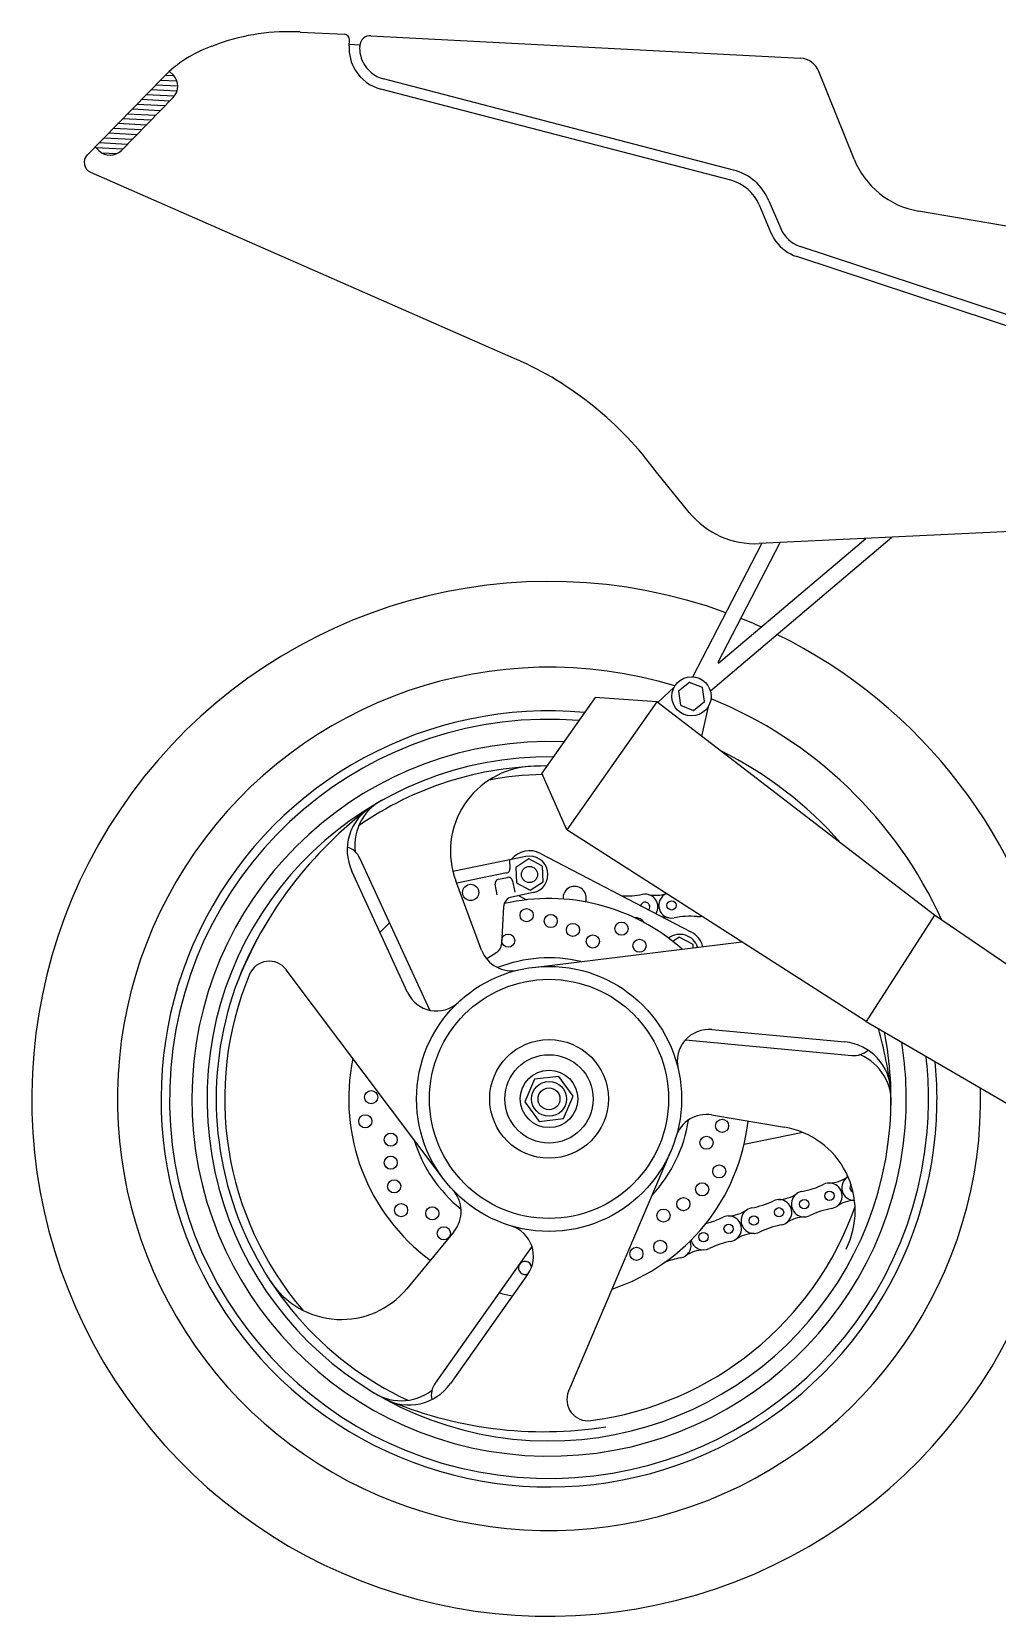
# Model space of a CAD drawing. Header units: metres. Extents: x -39.2 to 40.8, y -26.9 to 16.8.
# Drawn here: x -39.24 to -16.47, y -26.56 to 10.81 of the extents above; entities that cross this region are included whole.
import ezdxf

# ---------------------------------------------------------------- set-up
doc = ezdxf.new("R2010")
doc.units = ezdxf.units.M

# ---------------------------------------------------------------- blocks, each defined once
blk = doc.blocks.new('HEXHEAD', base_point=(56.218, 0.216))
for p, q in [((55.885, 0.794), (55.552, 0.216)), ((56.552, 0.794), (55.885, 0.794)), ((56.885, 0.216), (56.552, 0.794)), ((55.552, 0.216), (55.885, -0.361)), ((56.552, -0.361), (56.885, 0.216)), ((55.885, -0.361), (56.552, -0.361))]:
    blk.add_line(p, q)

msp = doc.modelspace()

# ---------------------------------------------------------------- linework, layer by layer
for p, q in [((-34.991, 10.469), (-34.845, 10.521)), ((-32.913, 10.801), (-31.867, 10.747)), ((-31.756, 10.474), (-31.749, 10.615)), ((-31.754, 10.511), (-31.504, 10.498)), ((-31.507, 10.461), (-31.506, 10.477)), ((-31.243, 10.714), (-21.113, 10.183)), ((-37.933, 7.9), (-36.133, 9.739)), ((-35.884, 9.764), (-36.098, 9.775)), ((-35.909, 9.79), (-35.994, 9.873)), ((-19.846, 7.804), (-20.675, 9.87)), ((-35.816, 9.402), (-36.432, 9.434)), ((-35.796, 9.52), (-36.321, 9.548)), ((-35.815, 9.641), (-36.21, 9.661)), ((-22.754, 7.304), (-31.01, 9.454)), ((-22.691, 7.546), (-30.947, 9.696)), ((-37.127, 8.009), (-35.903, 9.26)), ((-36.21, 8.946), (-36.876, 8.981)), ((-36.099, 9.059), (-36.765, 9.094)), ((-35.988, 9.173), (-36.654, 9.208)), ((-35.88, 9.286), (-36.543, 9.321)), ((-36.543, 8.605), (-37.209, 8.64)), ((-36.432, 8.719), (-37.098, 8.754)), ((-36.321, 8.832), (-36.987, 8.867)), ((-36.876, 8.265), (-37.542, 8.3)), ((-36.765, 8.379), (-37.431, 8.413)), ((-36.654, 8.492), (-37.32, 8.527)), ((-37.657, 8.003), (-37.747, 8.091)), ((-37.098, 8.038), (-37.727, 8.071)), ((-36.987, 8.152), (-37.653, 8.187)), ((-37.247, 7.927), (-37.578, 7.944)), ((-37.854, 7.497), (-32.823, 5.287)), ((-21.855, 6.823), (-21.577, 6.165)), ((-22.085, 6.725), (-21.807, 6.068)), ((-13.158, 5.686), (-18.329, 6.578)), ((-8.878, 1.703), (-21.121, 5.745)), ((-32.823, 5.287), (-27.818, 3.089)), ((-7.37, 0.942), (-21.2, 5.508)), ((-23.734, -0.529), (-24.508, 0.419)), ((-23.236, -4.734), (-18.957, -1.112)), ((-12.633, -0.806), (-22.088, -1.263)), ((-23.652, -4.403), (-22.02, -1.26)), ((-23.053, -4.062), (-21.587, -1.239)), ((-23.037, -4.075), (-19.573, -1.141)), ((-24.469, -5.001), (-24.09, -4.648)), ((-25.951, -4.892), (-27.212, -6.678)), ((-24.496, -4.998), (-26.625, -8.014)), ((-24.496, -4.998), (-25.951, -4.892)), ((-17.948, -10.024), (-24.496, -4.998)), ((-23.289, -5.112), (-23.448, -5.802)), ((-26.625, -8.014), (-27.212, -6.678)), ((-19.56, -12.53), (-26.625, -8.014)), ((-27.243, -8.57), (-23.695, -10.416)), ((-29.854, -12.267), (-31.501, -8.683)), ((-27.59, -8.639), (-29.308, -8.993)), ((-27.976, -8.718), (-27.962, -8.926)), ((-30.377, -11.848), (-31.691, -8.988)), ((-28.631, -10.847), (-29.24, -9.215)), ((-28.041, -9.03), (-29.218, -9.273)), ((-28.262, -9.543), (-28.313, -9.295)), ((-28.234, -9.177), (-28.021, -9.134)), ((-27.903, -9.212), (-27.85, -9.48)), ((-27.414, -9.494), (-27.916, -9.597)), ((-27.76, -9.563), (-27.569, -9.663)), ((-28.116, -9.829), (-28.161, -10.708)), ((-17.948, -10.024), (-19.56, -12.53)), ((-9.003, -16.134), (-17.948, -10.024)), ((-30.801, -10.207), (-31.028, -10.431)), ((-27.419, -11.255), (-22.492, -10.656)), ((-23.97, -10.547), (-24.121, -10.643)), ((-23.644, -10.716), (-23.97, -10.547)), ((-23.641, -10.795), (-23.644, -10.716)), ((-28.275, -10.905), (-28.511, -11.058)), ((-29.539, -16.236), (-33.243, -11.31)), ((-19.56, -12.53), (-9.745, -18.256)), ((-23.825, -12.967), (-19.897, -13.332)), ((-23.2, -12.723), (-20.067, -13.015)), ((-27.386, -13.894), (-27.615, -14.424)), ((-26.812, -13.828), (-27.386, -13.894)), ((-26.468, -14.291), (-26.812, -13.828)), ((-27.615, -14.424), (-27.271, -14.887)), ((-26.697, -14.821), (-26.468, -14.291)), ((-27.271, -14.887), (-26.697, -14.821)), ((-23.207, -14.736), (-21.489, -15.025)), ((-21.053, -15.151), (-22.441, -15.432)), ((-24.166, -15.581), (-26.58, -21.252)), ((-29.286, -17.49), (-30.396, -18.833)), ((-27.445, -17.838), (-29.726, -21.057)), ((-27.547, -18.501), (-29.366, -21.069))]:
    msp.add_line(p, q)
for centre, radius in [((-23.681, -4.865), 0.463), ((-27.502, -9.066), 0.191), ((-28.889, -9.488), 0.191), ((-24.151, -9.793), 0.11), ((-27.569, -10.025), 0.155), ((-27.001, -10.163), 0.155), ((-26.477, -10.373), 0.155), ((-25.332, -10.342), 0.155), ((-28.003, -10.625), 0.155), ((-26.008, -10.644), 0.155), ((-24.909, -10.746), 0.155), ((-27.041, -14.357), 3.125), ((-27.041, -14.357), 2.82), ((-27.041, -14.357), 1.4), ((-27.041, -14.357), 1.042), ((-27.041, -14.357), 0.678), ((-31.236, -14.317), 0.155), ((-27.041, -14.357), 0.411), ((-27.041, -14.357), 0.258), ((-31.374, -14.885), 0.155), ((-22.96, -14.993), 0.155), ((-30.774, -15.319), 0.155), ((-23.328, -15.391), 0.155), ((-30.774, -15.861), 0.155), ((-23.026, -16.067), 0.155), ((-30.694, -16.419), 0.155), ((-23.43, -16.49), 0.155), ((-23.873, -16.838), 0.155), ((-21.023, -16.838), 0.11), ((-20.429, -16.643), 0.11), ((-30.53, -16.98), 0.155), ((-29.794, -17.056), 0.155), ((-24.343, -17.109), 0.155), ((-22.211, -17.226), 0.11), ((-21.617, -17.032), 0.11), ((-29.522, -17.526), 0.155), ((-23.399, -17.615), 0.11), ((-22.805, -17.42), 0.11), ((-24.98, -18.01), 0.155), ((-24.418, -17.846), 0.155)]:
    msp.add_circle(centre, radius)
for centre, radius, start, end in [((-33.989, 7.641), 3, 109.5206, 135.6271), ((-33.174, 5.808), 5, 87, 109.5206), ((-31.874, 10.622), 0.125, 357, 87), ((-30.758, 10.422), 1, 177, 211.7597), ((-31.256, 10.464), 0.25, 87, 177), ((-30.758, 10.422), 0.75, 177, 205.6933), ((-30.758, 10.422), 0.75, 205.6933, 255.4038), ((-21.139, 9.684), 0.5, 21.8716, 87), ((-36.171, 9.522), 0.375, 315.6271, 45.6271), ((-30.758, 10.422), 1, 211.7597, 255.4038), ((-37.754, 7.726), 0.25, 135.6271, 246.2921), ((-37.395, 8.271), 0.375, 225.6271, 315.6271), ((-23.006, 6.336), 1.25, 22.8994, 75.4038), ((-17.99, 8.549), 2, 201.8716, 260.2189), ((-23.006, 6.336), 1, 22.8994, 75.4038), ((-20.886, 6.457), 1, 202.8994, 216.5795), ((-20.886, 6.457), 0.75, 202.8994, 251.7284), ((-20.886, 6.457), 1, 216.5795, 251.7284), ((-31.143, -4.421), 8.213, 36.106, 66.1154), ((-22.184, 0.735), 2, 219.1915, 272.7679), ((-27.041, -14.357), 12.201, 69.9968, 355.7408), ((-27.041, -14.357), 12.201, 65.7948, 68.2241), ((-27.041, -14.357), 12.201, 11.2008, 63.8583), ((-23.044, -4.067), 0.01, 152.5586, 310.2527), ((-27.041, -14.357), 10.179, 73.0514, 1.4381), ((-27.041, -14.357), 9.15, 84.7303, 354.9056), ((-27.041, -14.357), 10.179, 24.4723, 67.9569), ((-27.041, -14.357), 8.95, 85.4706, 355.0272), ((-27.041, -14.357), 8.425, 87.6136, 355.3742), ((-27.041, -14.357), 8.065, 89.2795, 355.6384), ((-27.041, -14.357), 9.15, 41.2567, 63.7218), ((-27.041, -14.357), 7.85, 90.365, 124.8678), ((-27.366, -8.516), 2, 93.1774, 200.4387), ((-27.041, -14.357), 7.65, 91.1723, 100.6492), ((-25.556, -15.079), 9.495, 126.6463, 158.8464), ((-30.601, -8.487), 1.2, 121.2306, 204.6807), ((-30.42, -8.375), 1.2, 113.5516, 187.4293), ((-31.956, -8.892), 0.5, 24.6807, 71.7129), ((-27.502, -9.066), 0.56, 62.5023, 140.4471), ((-28.062, -8.933), 0.1, 281.6489, 3.953), ((-27.502, -9.066), 0.436, 281.6489, 101.6489), ((-28.215, -9.275), 0.1, 101.5151, 191.46), ((-28.001, -9.232), 0.1, 11.1899, 101.5151), ((-27.866, -9.842), 0.25, 101.6489, 177.0289), ((-27.041, -14.357), 4.724, 48.3508, 102.9393), ((-26.437, -9.62), 0.275, 340.4176, 185.047), ((-25.222, -7.571), 2, 267.0817, 281.2015), ((-24.775, -9.83), 0.302, 328.3678, 101.2015), ((-24.526, -8.756), 0.8, 256.9351, 288.2309), ((-24.151, -9.793), 0.302, 114.0336, 281.2015), ((-25.018, -10.359), 0.275, 34.5629, 91.7539), ((-24.775, -9.83), 0.11, 321.0666, 163.938), ((-24.4, -10.867), 0.8, 76.9351, 87.5193), ((-23.704, -12.051), 2, 85.6007, 101.2015), ((-23.527, -9.756), 0.302, 265.6007, 285.8026), ((-27.041, -14.357), 7.85, 148.3369, 244.8678), ((-23.954, -10.913), 0.56, 15.0533, 62.5023), ((-28.411, -10.695), 0.25, 302.8556, 357.0289), ((-23.954, -10.913), 0.436, 17.3728, 127.6745), ((-33.643, -11.61), 0.5, 36.9406, 157.4043), ((-27.929, -10.585), 0.75, 200.4387, 283.2356), ((-27.041, -14.357), 3.325, 76.9906, 111.3736), ((-27.041, -14.357), 7.65, 157.4043, 220.6492), ((-29.696, -11.534), 0.75, 204.6807, 313.2356), ((-28.409, -15.283), 9.495, 6.6463, 15.8048), ((-23.269, -13.47), 0.75, 84.6807, 193.2356), ((-20.178, -14.21), 1.2, 1.2306, 84.6807), ((-27.041, -14.357), 8.065, 355.6384, 11.2828), ((-27.041, -14.357), 8.425, 355.3742, 9.1483), ((-27.041, -14.357), 4.724, 168.3508, 233.6435), ((-19.851, -12.834), 0.5, 264.6807, 311.7129), ((-20.171, -14.422), 1.2, 353.5516, 67.4293), ((-27.041, -14.357), 8.95, 355.0272, 6.4384), ((-27.041, -14.357), 9.15, 354.9056, 5.5106), ((-27.041, -14.357), 4.724, 288.3508, 353.6435), ((-27.041, -14.357), 3.325, 316.9906, 351.3736), ((-23.331, -15.475), 0.75, 80.4387, 163.2356), ((-21.821, -16.997), 2, 333.1774, 80.4387), ((-27.041, -14.357), 3.325, 196.9906, 231.3736), ((-21.435, -14.572), 2, 280.3057, 295.9065), ((-20.429, -16.643), 0.302, 280.3057, 115.9065), ((-20.46, -15.541), 0.8, 271.6401, 304.5721), ((-19.835, -16.449), 0.302, 121.072, 269.7798), ((-19.835, -16.449), 0.11, 139.9304, 250.9214), ((-29.865, -17.012), 0.75, 320.4387, 43.2356), ((-22.623, -14.961), 2, 280.3057, 295.9065), ((-21.617, -17.032), 0.302, 280.3057, 115.9065), ((-21.649, -15.93), 0.8, 271.6401, 304.5721), ((-21.023, -16.838), 0.302, 100.3057, 295.9065), ((-19.803, -17.551), 0.8, 92.3419, 124.5721), ((-27.041, -14.357), 7.65, 277.4043, 340.6492), ((-23.811, -15.349), 2, 283.6384, 295.9065), ((-22.805, -17.42), 0.302, 280.3057, 115.9065), ((-22.837, -16.318), 0.8, 271.6401, 304.5721), ((-22.211, -17.226), 0.302, 100.3057, 295.9065), ((-20.991, -17.94), 0.8, 91.6401, 124.5721), ((-20.017, -18.909), 2, 100.3057, 115.9065), ((-28.159, -18.068), 0.75, 324.6807, 73.2356), ((-22.18, -18.328), 0.8, 91.6401, 124.5721), ((-21.205, -19.297), 2, 100.3057, 115.9065), ((-23.993, -17.809), 0.302, 280.3057, 19.8444), ((-23.368, -18.717), 0.8, 91.6401, 124.5721), ((-23.399, -17.615), 0.302, 194.368, 295.9065), ((-22.393, -19.686), 2, 100.3057, 115.9065), ((-27.606, -18.342), 0.155, 8.6416, 298.6076), ((-23.581, -20.074), 2, 100.3057, 111.2998), ((-31.938, -17.559), 2, 213.1774, 320.4387), ((-27.041, -14.357), 4.724, 255.5504, 259.4991), ((-30.533, -20.275), 1.2, 233.5516, 307.4293), ((-30.346, -20.375), 1.2, 241.2306, 324.6807), ((-29.318, -21.346), 0.5, 144.6807, 191.7129), ((-26.12, -21.448), 0.5, 156.9406, 277.4043), ((-27.159, -12.71), 9.495, 246.6463, 278.8464)]:
    msp.add_arc(centre, radius, start, end)

# ---------------------------------------------------------------- block references
for p, xscale, yscale, zscale, rotation in [((-23.681, -4.865), 0.5000000000000016, 0.5, 0.5, 338.5535023085251), ((-27.502, -9.066), 0.550000000000002, 0.5499999999999972, 0.55, 332.5022980609249)]:
    msp.add_blockref('HEXHEAD', p, dxfattribs=dict(xscale=xscale, yscale=yscale, zscale=zscale, rotation=rotation))

doc.saveas('drawing.dxf')
